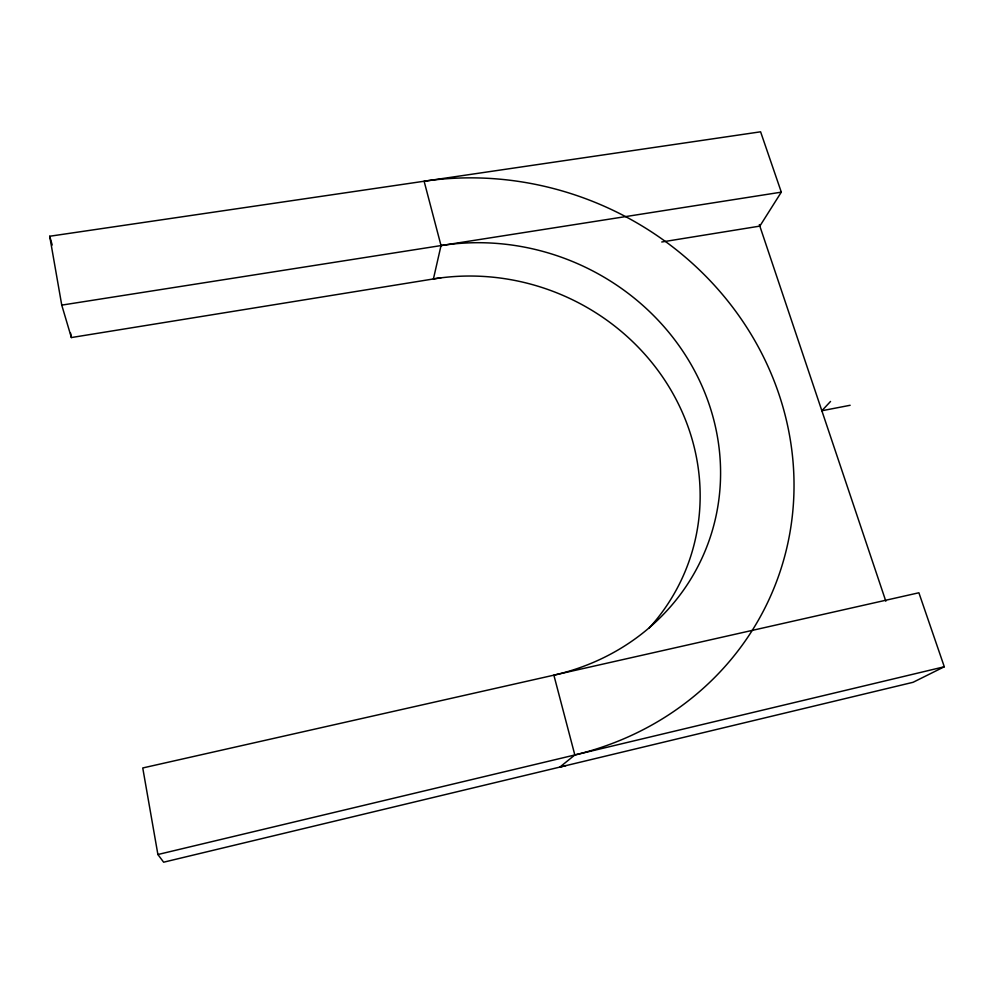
<?xml version="1.0" encoding="UTF-8"?>
<svg xmlns="http://www.w3.org/2000/svg" width="994" height="994" viewBox="0 0 994 994"><rect width="100%" height="100%" fill="white"/><g stroke="black" fill="none" stroke-linecap="round" stroke-linejoin="round"><path stroke-width="1.49" d="M565.934 765.554A296.697 278.233 22.1 0 1 559.87 767.082L574.83 754.968A311.085 289.701 22.2 0 0 784.651 413.268A311.085 289.701 22.2 0 0 424.115 181.231L441.025 245.58L433.421 278.941A222.258 208.193 22.2 0 1 668.266 385.66A222.258 208.193 22.2 0 1 649.268 627.935M441.087 277.711L71.369 337.55L61.752 305.121L49.7 236.249L760.596 131.804L781.309 192.153L759.838 226.11L661.755 241.989M830.537 401.452L821.852 410.746L850.143 405.279M944.3 666.763L913.076 682.294L163.637 862.196L157.897 854.517L142.751 767.964L918.891 592.772L944.3 666.763L157.897 854.517M61.752 305.121L781.309 192.153M759.329 224.619L885.828 601.196M49.7 236.249L52.21 245.021M574.83 754.968L553.869 675.162A233.018 216.717 22.3 0 0 713.568 419.07A233.018 216.717 22.3 0 0 441.025 245.58M70.586 333.089L71.369 337.55"/></g></svg>
